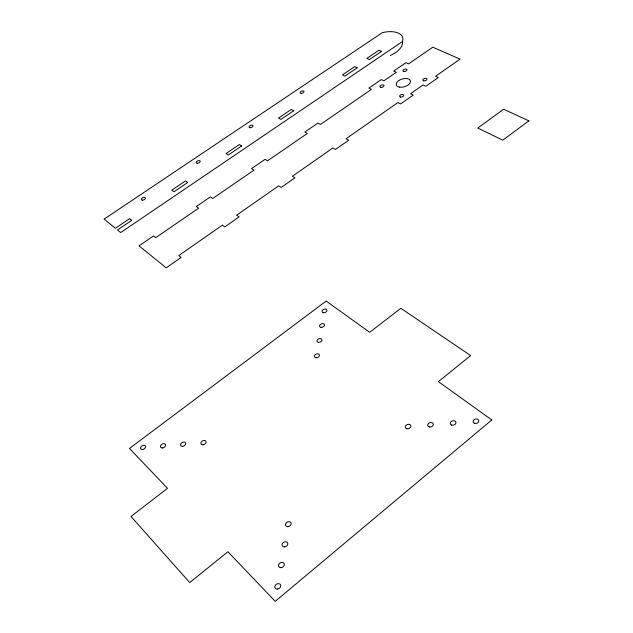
<?xml version="1.0" encoding="UTF-8"?>
<svg xmlns="http://www.w3.org/2000/svg" width="633" height="633" viewBox="0 0 633 633"><rect width="100%" height="100%" fill="white"/><g stroke="black" fill="none" stroke-linecap="round" stroke-linejoin="round"><path stroke-width="0.95" d="M402.446 41.525L120.697 232.556L117.501 229.969L131.806 220.292L129.686 218.63L115.412 228.276L104.113 219.129L382.395 32.639A20.042 10.452 -16.5 0 1 402.446 41.525A20.462 10.714 -16.5 0 1 390.324 55.475M491.786 419.948L275.228 601.35L227.912 551.715L189.726 582.574L130.991 516.481L167.492 488.32L129.488 448.449L326.169 301.071L369.696 332.309L400.831 308.287L470.659 355.572L438.4 381.636L491.786 419.948M528.887 120.863L502.76 140.17L477.804 128.024L503.646 109.216L528.887 120.863M222.365 225.158L178.735 255.621L181.093 257.473L166.242 267.862L139.007 245.865L153.542 235.887L155.773 237.636L198.651 208.17L196.341 206.516L210.346 196.903L212.68 198.525L253.991 170.127L251.594 168.592L265.1 159.326L267.514 160.829L307.361 133.444L304.877 132.028L317.908 123.087L320.409 124.479L371.444 89.395L368.873 88.106L381.335 79.552L383.93 80.81L396.305 72.304L393.694 71.07L405.943 62.667L408.578 63.87L432.798 47.222L460.08 59.13L435.536 76.276L438.297 77.55L425.843 86.262L423.097 84.964L410.548 93.731L413.278 95.053L400.602 103.923L397.888 102.57L346.093 138.746L348.728 140.209L335.466 149.483L332.847 147.995L292.375 176.259L294.931 177.841L281.163 187.471L278.639 185.857L236.631 215.188L239.092 216.905L224.802 226.899L222.365 225.158M187.724 182.462L173.933 191.791L171.741 190.224L185.509 180.919L187.724 182.462M241.664 145.978L228.355 154.974L226.076 153.518L239.361 144.546L241.664 145.978M293.728 110.751L280.886 119.439L278.52 118.094L291.354 109.422L293.728 110.751M357.178 67.834L344.874 76.15L342.421 74.923L354.702 66.631L357.178 67.834M381.462 51.4L369.371 59.581L366.879 58.402L378.961 50.244L381.462 51.4M380.781 87.33A2.097 1.147 -16.7 0 0 383.978 85.811A2.097 1.147 -16.7 0 0 381.09 85.226A2.097 1.147 -16.7 0 0 380.781 87.33M423.762 80.802A2.121 1.163 -15.5 0 0 426.966 79.275A2.121 1.163 -15.5 0 0 423.983 78.69A2.121 1.163 -15.5 0 0 423.762 80.802M399.304 87.117A7.382 4.043 -16.1 0 0 410.5 81.776A7.382 4.043 -16.1 0 0 400.206 79.758A7.382 4.043 -16.1 0 0 399.304 87.117M403.822 71.458A2.081 1.124 -16 0 0 406.979 69.962A2.081 1.124 -16 0 0 404.083 69.401A2.081 1.124 -16 0 0 403.822 71.458M400.483 97.023A2.136 1.187 -16.1 0 0 403.727 95.48A2.136 1.187 -16.1 0 0 400.76 94.871A2.136 1.187 -16.1 0 0 400.483 97.023M321.097 327.34A2.572 1.733 -20.9 0 0 324.484 324.769A2.572 1.733 -20.9 0 0 320.512 324.365A2.572 1.733 -20.9 0 0 321.097 327.34M318.541 342.334A2.603 1.78 -21.3 0 0 321.975 339.707A2.603 1.78 -21.3 0 0 317.956 339.28A2.603 1.78 -21.3 0 0 318.541 342.334M315.93 357.692A2.635 1.82 -21.7 0 0 319.412 355.018A2.635 1.82 -21.7 0 0 315.345 354.559A2.635 1.82 -21.7 0 0 315.93 357.692M323.582 312.702A2.54 1.693 -20.6 0 0 326.937 310.17A2.54 1.693 -20.6 0 0 322.996 309.798A2.54 1.693 -20.6 0 0 323.582 312.702M474.441 423.255A2.912 2.208 -14.4 0 0 478.825 420.969A2.912 2.208 -14.4 0 0 474.6 419.37A2.912 2.208 -14.4 0 0 474.441 423.255M451.582 425.044A2.888 2.192 -15.8 0 0 455.958 422.773A2.888 2.192 -15.8 0 0 451.804 421.174A2.888 2.192 -15.8 0 0 451.582 425.044M429.609 426.99A2.872 2.168 -17.2 0 0 433.257 423.983A2.872 2.168 -17.2 0 0 428.62 423.358A2.872 2.168 -17.2 0 0 429.609 426.99M407.177 428.739A2.856 2.152 -18.5 0 0 410.833 425.748A2.856 2.152 -18.5 0 0 406.259 425.123A2.856 2.152 -18.5 0 0 407.177 428.739M202.94 444.785A2.769 1.946 -28.6 0 0 205.923 441.383A2.769 1.946 -28.6 0 0 201.508 441.731A2.769 1.946 -28.6 0 0 202.94 444.785M182.605 446.368A2.761 1.923 -29.3 0 0 185.611 442.981A2.761 1.923 -29.3 0 0 181.236 443.329A2.761 1.923 -29.3 0 0 182.605 446.368M162.459 447.95A2.754 1.899 -30 0 0 165.49 444.572A2.754 1.899 -30 0 0 161.154 444.92A2.754 1.899 -30 0 0 162.459 447.95M142.488 449.509A2.754 1.875 -30.6 0 0 145.543 446.146A2.754 1.875 -30.6 0 0 141.246 446.487A2.754 1.875 -30.6 0 0 142.488 449.509M287.904 526.664A2.999 2.318 -28.4 0 0 290.982 522.787A2.999 2.318 -28.4 0 0 286.076 523.087A2.999 2.318 -28.4 0 0 287.904 526.664M284.478 546.872A3.046 2.382 -29.5 0 0 287.604 542.908A3.046 2.382 -29.5 0 0 282.635 543.185A3.046 2.382 -29.5 0 0 284.478 546.872M280.949 567.659A3.102 2.445 -30.8 0 0 284.13 563.592A3.102 2.445 -30.8 0 0 279.09 563.853A3.102 2.445 -30.8 0 0 280.949 567.659M277.325 589.046A3.149 2.508 -32.2 0 0 280.554 584.876A3.149 2.508 -32.2 0 0 275.45 585.114A3.149 2.508 -32.2 0 0 277.325 589.046M301.276 93.344A2.041 1.1 -18.8 0 0 303.99 91.516A2.041 1.1 -18.8 0 0 300.857 91.484A2.041 1.1 -18.8 0 0 301.276 93.344M250.162 127.7A2.073 1.131 -20.4 0 0 252.971 125.809A2.073 1.131 -20.4 0 0 249.853 125.738A2.073 1.131 -20.4 0 0 250.162 127.7M197.243 163.282A2.121 1.171 -22.2 0 0 200.155 161.328A2.121 1.171 -22.2 0 0 197.045 161.201A2.121 1.171 -22.2 0 0 197.243 163.282M142.417 200.139A2.168 1.211 -24.1 0 0 145.432 198.113A2.168 1.211 -24.1 0 0 142.338 197.939A2.168 1.211 -24.1 0 0 142.417 200.139"/></g></svg>
